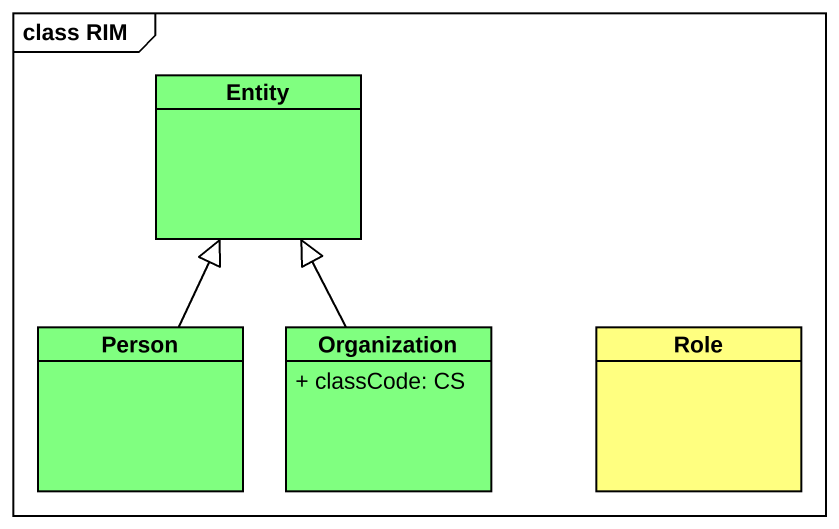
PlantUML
@startuml
mainframe class RIM
hide circle
hide empty members
skinparam classAttributeIconSize 0
class "Entity" as Entity_ #80FF80
class "Person" as Person_ #80FF80
class Organization #80FF80 {
  + classCode: CS
}
class Role #FFFF80
Person_ -up-|> Entity_
Organization -up-|> Entity_
@enduml
